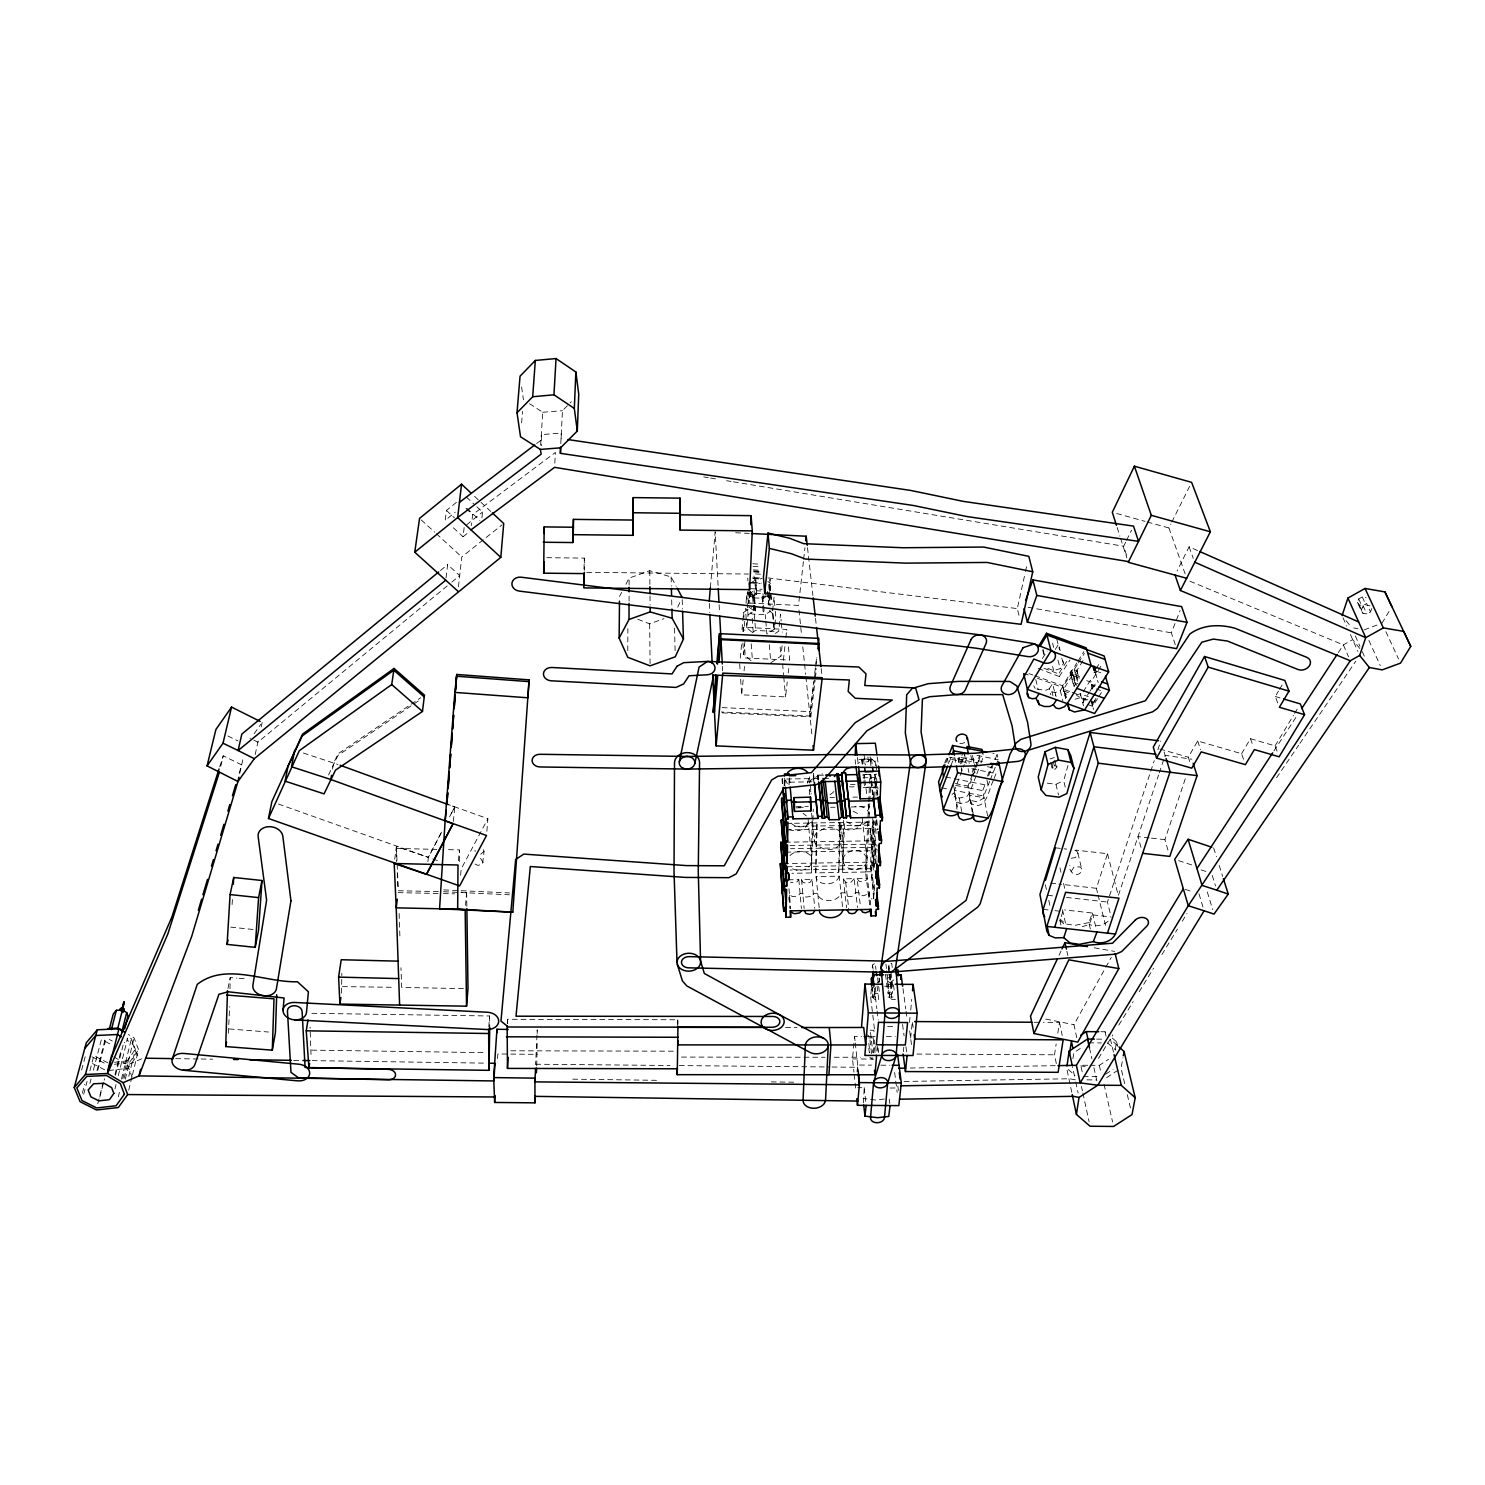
<?xml version="1.0" encoding="UTF-8"?>
<svg xmlns="http://www.w3.org/2000/svg" width="1485" height="1485" viewBox="0 0 1485 1485"><rect width="100%" height="100%" fill="white"/><g stroke="black" fill="none" stroke-linecap="round" stroke-linejoin="round"><path stroke-width="0.75" stroke-dasharray="5 3.75" d="M870.897 765.647L870.099 756.886L871.157 764.794M536.716 1065.896L537.236 1039.704M629.065 601.091L629.083 594.204M629.102 585.016L629.12 578.129L649.743 570.704L671.127 576.96L676.139 586.278M969.724 798.373L969.724 795.143L984.091 797.853L977.39 801.937L971.617 800.601L969.724 798.373L972.267 811.905M627.784 650.69L627.858 628.656M862.117 764.014L861.634 757.22L862.674 765.146M459.329 861.523L459.422 849.94L445.871 849.606M537.199 1033.56L537.236 1029.847L535.602 1064.355M228.337 1033.356L229.655 1006.626M229.989 988.75L230.212 977.594L236.913 978.132M784.173 785.454L784.284 779.05L821.298 778.456M788.999 784.86L789.148 778.029M808.118 819.404L811.831 862.544C809.121 869.987 799.283 872.233 792.637 868.781M677.643 1025.467L677.791 1019.768L507.554 1019.285L507.295 1023.666M842.218 836.166L842.106 840.529A14.219 11.175 -5.7 0 1 830.653 849.55L825.252 849.661L816.397 845.113A14.219 11.175 -5.7 0 1 816.694 832.565L825.53 827.758L831.322 827.59A13.978 10.989 -5.7 0 1 842.218 836.166L840.64 822.337L838.765 872.475L815.766 872.883L816.49 820.778M561.144 438.539L561.311 433.063L541.301 434.641L541.709 445.667M812.109 820.852L811.385 872.957L791.932 873.291M813.242 782.168L813.502 773.351L814.43 782.428M789.203 900.114L789.407 893.803A5.736 4.436 -4.6 0 0 793.287 896.68L798.095 895.882L800.081 893.599L802.81 893.543L805.817 897.144L811.441 896.346L813.335 893.376L817.771 893.302L818.012 895.566C822.671 903.363 838.747 901.896 841.011 892.893L844.909 892.801L847.285 896.16L850.2 896.643L852.873 896.068L855.768 892.615L858.775 892.541L860.725 895.195L863.416 895.771L868.335 893.951L869.17 892.374L868.818 898.852L872.085 898.815M811.385 872.957L813.297 809.139M817.715 779.792L817.901 773.258L818.625 780.071M815.766 872.883L817.344 820.444M785.398 842.218L871.658 840.807L872.456 822.022L874.591 821.985L876.113 833.438M583.976 569.182L584.329 558.1L546.777 557.692M754.696 603.523L754.269 596.357L748.867 592.274M748.681 606.957L755.308 611.671L754.881 604.506M873.625 898.221L870.507 865.291L872.79 865.31L873.347 869.709M839.656 822.653L838.765 872.475M873.7 898.796L873.941 892.281M843.629 820.295L842.608 872.4L866.609 871.973L869.746 803.589M842.608 872.4L844.668 819.98M864.084 778.883L864.233 775.096L866.924 795.7M876.261 863.843L873.811 840.77L871.658 840.807M876.558 769.713L876.818 763.327L871.379 758.909L863.49 759.076L857.755 763.736M874.294 867.444L869.987 834.31L870.21 828.983L872.233 827.238L876.169 857.086M872.79 865.31L872.92 862.098L785.027 863.565M868.577 803.942L865.458 871.825L869.932 906.741M868.688 801.677L869.412 785.751M869.505 783.467L869.913 774.372L863.231 774.483M869.839 801.306L870.581 785.361M873.625 796.795L874.108 786.122M874.219 783.987L874.516 777.583L876.41 777.583L877.969 788.906M875.983 848.733L875.76 853.986L873.7 855.731L873.477 861.096L875.296 862.748M862.284 818.439L867.091 861.56C863.639 871.565 846.431 872.53 843.109 861.968L838.635 822.542C841.828 832.992 858.794 832.064 862.117 822.152M874.795 796.851L875.296 786.159M873.7 820.462L873.496 825.085L790.948 826.402M874.108 889.088L874.331 884.577M560.773 443.607L562.444 410.714L571.335 401.692M554.815 463.079L555.39 452.442L472.62 514.59L471.469 525.504M749.257 593.109L749.498 598.251L756.682 594.149L755.716 579.001L754.584 578.983L756.013 594.149M232.087 904.551L232.514 897.794M540.614 445.184L542.749 412.255L527.323 402.305M497.549 1058.564L497.846 1053.96L537.254 1054.35M488.788 1026.933L489.586 1015.981L309.084 1013.271M521.625 422.928L522.553 411.382M475.014 863.992L478.003 865.439L482.588 863.806L484.054 851.351L483.182 848.696M486.876 831.303L487.878 818.699L446.874 804.035M873.31 1052.921L874.349 1040.057M973.399 768.655L972.304 772.219M710.368 587.689L715.176 531.723L718.127 586.445M854.339 1038.59L854.543 1036.344L861.393 1036.4M465.529 905.386L466.661 892.559L461.092 892.169M853.931 1043.175L852.501 1058.898L853.931 1072.151M857.049 1071.873L857.662 1065.005L871.565 1065.116M910.75 1010.078L911.734 999.368M460.61 875.278L461.204 868.892L487.878 818.699M458.42 860.706L459.422 849.94M746.083 602.019L746.677 595.652L754.083 590.64L760.858 590.974M874.424 1028.845L870.618 996.955L871.454 988.063M741.999 629.491L743.632 612.414L752.023 606.845M752.208 618.317L753.322 633.408L746.825 627.765L748.05 614.938L746.677 595.652M741.572 644.546L740.068 659.711M742.853 631.496L743.261 627.301L786.79 629.454L787.198 633.835M751.039 660.714L743.669 654.402L745.136 639.33M769.935 585.22L768.747 584.496L769.88 599.346L771.16 599.402L770.047 583.995L770.567 590.083M961.964 768.933L961.797 770.715L960.554 764.07M453.352 821.502L454.818 806.819L449.528 816.936L454.688 806.93L448.192 804.573M743.168 679.833L741.665 694.813L785.565 696.892L787.236 681.856M744.059 670.886L744.505 666.394M769.063 589.564L770.102 579.094L769.471 594.241M771.16 599.402L770.752 592.107M481.92 517.968L482.514 512.047L472.843 503.062M903.363 1051.714L903.827 1047.129M765.814 621.101L766.873 634.058L774.428 629.046L775.745 616.256L774.984 607.681M895.418 999.461L891.91 999.442L889.626 997.53L887.473 980.805L887.752 978.188L890.406 976.35M889.626 997.53L886.786 970.726M909.47 1022.385L910.119 1016.241M910.621 1037.996L912.347 1021.55L913.256 1028.103M762.807 596.692L764.274 612.117L763.16 612.043L762.121 596.673L767.949 593.165M763.16 612.043L763.977 610.929M770.789 662.811L780.962 656.092L782.131 645.4M863.49 1102.835L864.196 1087.67L857.736 1087.67M453.333 527.788L463.116 536.735L464.211 526.804L482.514 512.047M427.903 861.653L428.367 857.365L442.066 831.154L428.367 857.365L396.384 846.543L394.732 859.24M458.457 586.779L461.779 556.949L501.967 524.892M784.897 646.569L782.762 665.874L783.56 674.747M785.862 637.733L786.79 629.454M803.385 561.608L798.522 605.416L745.841 602.891M803.645 559.307L804.926 547.779M788.238 672.946L788.758 668.473M722.23 712.874L810.791 716.902L810.253 711.631L813.743 681.856M814.801 672.705L816.694 656.686M814.207 680.13L809.975 716.011L721.302 711.983M814.467 677.884L815.525 668.918M815.803 666.672L816.861 657.707M810.791 716.902L815.116 680.223M815.376 677.921L816.453 668.751M872.252 967.645L872.567 964.99L875.185 963.152L875.946 969.408M446.02 577.962L447.616 564.616L459.7 575.623L448.99 584.459M888.587 966.271L891.91 999.442M1071.298 871.305L1073.952 867.091L1079.706 866.906A5.086 3.88 -11.7 0 1 1081.618 871.101C1077.869 878.377 1067.975 872.735 1069.868 865.217M892.207 967.422L891.668 963.264L888.884 965.027L888.494 967.682L891.483 988.472L891.093 991.59L887.993 993.762L885.134 971.543M456.433 502.338L446.428 510.469L445.203 520.344L455.264 512.177M756.682 594.149L755.716 579.001M769.88 599.346L767.021 595.931M879.695 978.652L879.343 981.307L876.707 983.07L878.767 999.813L875.259 999.721L873.031 997.79L872.382 986.801M956.934 809.214L954.484 790.428L964.303 764.478M341.531 993.168L341.847 973.176M1056.318 1063.557L1054.517 1054.795L1056.169 1043.992M1057.803 1033.207L1059.455 1022.404L1043.361 1022.311M311.015 1054.554L310.068 1027.1M1072.894 1058.675L1073.859 1052.698L1081.321 1047.76M332.566 769.119L333.624 762.9L338.302 753.6L409.155 705.561M1115.179 1049.709L1116.572 1041.765L1111.615 1037.477M1124.702 1083.66L1121.045 1068.216L1122.957 1057.784M227.966 988.49L230.212 977.594M839.173 876.15C836.946 885.116 820.964 886.582 816.379 878.804L816.119 876.558L839.173 876.15L842.663 907.799M255.197 754.566L258.724 738.286M261.193 726.945L262.177 722.415M1018.951 615.328L1017.318 608.59L1024.984 573.767M1025.448 571.577L1026.896 565.042M239.809 773.184L243.224 757.87M220.801 766.186L223.233 755.809L241.647 764.886L239.029 773.685M128.731 1090.213L132.017 1076.606M132.406 1074.992L138.55 1049.709L134.095 1037.904L128.415 1034.488M128.787 1076.291L135.358 1049.375L131.404 1038.85L127.543 1036.549M124.146 1078.333L134.095 1037.904M125.278 1079.224L129.362 1062.592L138.55 1049.709M121.436 1079.149L131.404 1038.85M118.317 1096.784L119.431 1092.292M122.754 1078.815L127.19 1060.828L135.358 1049.375M114.958 1088.988L116.053 1084.551M118.262 1075.715L127.636 1038.108L124.387 1042.786M114.976 1074.435L121.083 1050.136M115.533 1075.326L123.292 1044.345M97.787 1103.689L103.263 1082.268M99.811 1097.137L104.544 1078.723M96.989 1070.518L105.621 1037.402M97.824 1070.295L105.305 1041.523L103.969 1038.145M89.898 1083.4L91.049 1078.982M93.369 1070.147L102.057 1036.976M83.717 1094.167L87.095 1081.34M89.917 1070.648L93.871 1055.668L108.182 1063M82.362 1093.146L84.701 1084.291M81.638 1070.035L85.833 1054.35M811.998 879.398L810.123 882.368L806.689 883.278L803.014 882.498L801.547 879.565L811.998 879.398L814.764 908.282M1065.265 787.161L1063.687 780.72L1068.402 763.958M1050.73 762.325L1052.178 768.45L1055.148 769.286L1056.986 766.947L1055.501 760.821M219.724 766.835L223.233 755.809M1097.508 892.782L1096.394 888.308L1107.532 853.689L1075.79 850.125M1060.921 925.025L1059.919 920.57L1062.889 911.549L1054.907 910.658M1110.112 912.718L1107.439 902.063L1154.235 760.691M1157.873 749.739L1160.769 740.996M1118.428 895.251L1158.541 775.096M1159.265 772.905L1165.131 755.327L1191.824 759.206M1167.953 850.107L1164.908 839.638L1185.29 778.771M1371.787 608.516L1370.506 611.894L1366.868 613.918L1363.044 613.398L1361.244 610.688L1357.42 602.297L1358.682 598.919L1362.265 596.896L1366.107 597.415M1361.244 610.688L1362.506 607.309L1366.107 605.267L1369.968 605.787M960.498 763.754L962.948 757.276M961.649 763.401L964.916 754.751M965.12 762.306L967.57 755.828M1090.306 928.942L1088.802 922.612L1092.44 913.034L1064.596 909.915M973.158 813.353L968.016 786.066L974.587 768.822M975.422 766.668L979.525 755.884M955.635 785.398L968.35 787.885L977.408 764.144M978.225 761.991L980.694 755.512M1082.249 926.696L1089.247 924.487L1092.886 914.909L1111.188 916.987M975.998 776.042L969.389 793.324L966.976 796.313L959.254 798.113L955.542 796.201L954.075 793.343M976.814 773.871L980.119 765.221M980.954 763.067L983.423 756.589L982.346 751.187M949.175 762.083L952.108 754.584M950.901 765.629L953.834 758.13M988.602 775.894L997.103 754.343L992.89 753.433M944.683 763.049L947.152 756.756L948.451 763.958M945.834 762.752L947.467 758.557L969.686 763.086M995.228 767.337L990.514 779.235M995.989 765.425L998.236 759.726L997.103 754.343M994.096 778.474L997.103 770.863M1175.285 644.694L1171.349 632.833L1180.074 610.669M987.414 776.154L991.516 765.833L993.001 773.035L970.726 768.487M989.697 781.314L983.738 796.034L954.484 790.428M993.279 780.553C988.769 789.203 986.634 810.699 972.322 804.257L970.41 802.03L970.41 798.8L967.997 801.789L960.257 803.608L956.526 801.677L955.486 795.904L952.683 798.15M987.636 815.952L982.662 790.595L986.096 782.131M484.054 851.351L480.713 854.246M677.735 607.179L681.281 599.402M328.538 774.966L337.986 755.419L420.422 699.565M1059.065 955.263L1061.033 951.05M854.116 878.656L851.239 882.09L848.585 882.665L845.707 882.183L843.332 878.842L854.116 878.656L857.532 907.521M1185.16 573.915L1168.955 527.992L1170.867 524.038M1171.813 522.052L1189.615 486.337M818.328 779.773L817.845 775.244L822.579 773.871M1197.578 550.564L1189.095 546.796L1177.104 570.964M1126.465 555.019L1123.662 546.239L1125.649 542.229M1126.632 540.206L1131.551 530.145M807.487 783.133L809.381 775.745L810.049 782.632M619.523 596.487L621.658 592.404M625.928 584.255L629.12 578.129M808.044 823.098C805.427 830.449 795.756 832.714 789.259 829.261M1076.792 1037.755L1073.933 1024.669L1104.691 969.222M1105.787 967.236L1111.281 957.342M1096.32 672.111L1094.129 672.185L1096.32 672.111L1094.835 666.821M1189.689 761.601L1188.297 757.22L1197.69 740.978L1241.571 753.712L1243.855 760.283M1077.98 683.397L1075.196 684.344L1073.859 686.59L1070.147 672.501L1071.483 670.255L1076.811 670.199L1079.279 678.441M1277.75 702.943L1275.281 696.484L1278.474 691.138M1279.532 689.356L1282.706 683.991M1241.571 753.712L1250.481 738.695L1275.095 745.878L1277.787 753.155M1070.147 672.501L1071.038 674.691L1073.581 675.601L1076.328 674.635L1077.664 672.408M1275.095 745.878L1293.435 715.362M1294.586 713.45L1298.02 707.732M1381.96 623.236L1390.795 608.516M1098.473 1058.378L1112.84 1034.878M1118.818 1025.077L1133.185 1001.577M1139.162 991.776L1153.529 968.276M1161.901 954.558L1177.475 929.09M1182.246 921.257L1187.035 913.423M788.238 879.825L798.837 879.64L796.87 881.904L792.099 882.684A5.68 4.436 -4.6 0 1 790.54 882.183M1065.655 697.597L1062.629 685.754L1076.811 662.978M1077.999 661.103L1083.901 651.637M1077.293 664.742L1060.309 690.655L1055.13 692.585L1051.974 691.88L1049.301 688.687L1052.587 683.731L1055.612 695.797M1078.463 662.848L1084.384 653.381M1079.521 676.436L1073.024 674.079L1063.538 689.3L1070.017 691.639M1082.973 660.695L1073.506 675.861L1077.832 677.42M1096.041 668.788L1100.645 661.456M1083.196 691.75L1090.343 680.353L1093.257 691.063M1093.331 702.553L1096.672 697.226M1092.217 704.317L1097.526 697.523M1098.176 670.496L1102.798 663.145M1083.066 698.191L1083.53 702.535L1083.066 698.191L1088.338 700.085M1082.695 702.683L1088.691 693.179M1089.879 691.286L1092.273 687.481M1095.874 674.153L1090.825 682.135L1086.482 680.557M1092.533 688.372L1097.601 680.371M1097.526 698.692L1092.682 706.285L1086.704 704.131M1098.733 696.799L1102.353 691.119L1096.301 688.929M1042.377 658.468L1047.111 651.098M1055.26 649.446L1058.527 644.323L1060.197 650.69M1047.779 668.343L1053.663 670.626L1060.179 668.603L1063.52 663.442L1062.406 659.192M1038.293 668.491L1059.306 676.529L1058.619 673.874L1066.954 661.029M1059.306 676.529L1070.035 659.971M1273.944 750.927L1296.665 716.234M1338.319 652.62L1343.368 644.898L1352.668 639.627L1360.928 649.91M1091.753 684.437L1092.217 688.78L1091.753 684.437L1095.262 685.699M1276.543 777.75L1298.632 745.266M1299.932 743.354L1355.805 661.178M254.139 733.701L260.822 724.309M1050.062 758.928L1054.276 757.591M870.099 759.707L867.593 761.824L864.066 761.972L861.616 760.06M447.208 585.944L257.889 742.184L249.87 738.119M440.47 570.518L447.616 564.616M811.33 822.17L803.348 826.588A12.325 9.764 -5.1 0 1 790.781 822.764M463.116 536.735L468.128 532.688M952.034 794.494L954.818 792.247M863.806 780.887L864.623 787.273L872.549 787.087L875.426 784.767M789.964 855.601C795.217 850.125 804.907 849.773 810.235 855.341L811.924 858.813M958.772 762.343L958.048 758.389L962.763 754.677M971.209 775.226L975.942 771.532L972.359 755.104L973.9 762.974M536.605 443.532L542.118 439.319M1108.07 921.22C1103.058 925.73 1095.485 926.974 1089.247 924.487M889.905 994.894L892.596 993.057L889.701 971.283M749.814 583.475L755.587 580.004M411.067 704.261L420.645 697.783M873.384 995.154L876.039 993.354L879.565 993.446L877.486 976.74M766.111 595.856L762.009 597.787M747.029 593.165L752.32 597.805L763.346 598.344L766.409 596.302M748.05 614.938L755.568 609.908M746.825 627.765L745.47 608.386L751.893 614.01L765.276 614.641L770.863 610.91M775.393 633.408L778.734 631.181L780.553 614.196L781.166 620.953M749.554 597.174L756.812 593.165M752.152 632.684L755.549 630.438L774.056 631.311L772.107 608.85M1106.659 1077.646L1121.045 1068.216M1090.027 1065.283L1099.308 1065.339L1108.571 1059.306M1105.601 1074.212L1113.045 1069.367M893.859 979.914L891.056 981.696L890.684 984.369L892.801 986.337L890.61 969.649M1357.42 602.297L1359.22 605.008L1363.026 605.527L1366.646 603.504L1370.506 611.894M1047.278 783.152L1055.965 784.284L1063.687 780.72M113.992 1056.912L127.45 1064.912L143.247 1058.174M1364.14 629.881L1377.987 624.702M637.808 619.264L649.669 623.867L663.981 618.67M819.943 774.854L811.423 779.606A13.792 11.026 -5.9 0 0 809.139 783.746M964.712 742.574L962.521 743.317A5.587 4.474 -10.4 0 1 958.159 742.648M1088.802 922.612L1074.917 925.341L1065.803 923.967L1059.51 918.695M1076.235 695.017L1080.337 693.755L1088.282 696.632M1075.121 699.194L1081.284 697.319L1076.959 695.76M114.512 1062.276L127.19 1060.828M114.419 1064.281L129.362 1062.592M108.683 1070.518L127.951 1068.328L137.158 1055.445L132.685 1043.639L126.986 1040.205M884.373 1099.03L875.445 1100.014L863.008 1098.417M542.749 412.255L562.444 410.714M876.614 774.186L874.628 774.279L875.24 778.808M796.09 806.689L808.378 806.318M798.466 807.376L803.571 807.227M1071.26 858.256L1075.27 857.55L1077.72 854.859A5.049 3.861 -11.8 0 0 1075.808 850.664L1074.082 850.107M863.119 787.644L878.637 787.291M873.681 844.13L785.324 845.596M787.161 866.776L865.792 865.384L870.748 904.996M823.618 778.418L830.56 778.307M862.952 777.769L874.516 777.583L876.985 795.719M789.76 782.187L811.887 781.815M850.497 784.433L855.007 784.358M829.929 797.501L834.533 797.426M852.928 797.129L857.532 797.055M785.751 823.414L872.456 822.022L876.094 849.531M786.289 829.948L873.328 828.537L872.512 847.36L790.503 848.696M785.862 852.149L872.345 850.719L871.509 868.706L790.02 870.062M857.105 878.582L867.426 878.415L866.59 879.992L861.708 881.793L859.035 881.218L857.105 878.582L860.316 905.33M910.249 1068.031L1055.631 1065.673M904.179 1081.451L1069.664 1078.76L1075.288 1079.836L1072.467 1066.601M820.147 775.226L823.562 775.17M795.941 807.859L800.563 807.784M830.542 807.302L835.145 807.227M851.295 806.968L869.746 806.671M865.458 871.825L870.266 871.769M890.072 1088.022L896.624 1087.967M868.706 1037.922L874.535 1037.904M834.217 1057.264L860.65 1057.227M785.584 1027.471L797.074 1027.49M681.504 1057.079L824.955 1057.264M852.501 1058.898L873.737 1059.102M510.84 1050.786L674.71 1051.194M888.438 984.277L892.931 984.295M887.64 1026.376L894.323 1026.413M916.895 1054.072L1054.517 1054.795M870.618 996.955L879.324 997.01M888.03 997.066L894.564 997.103M1034.173 1022.255L1041.078 1022.293M1087.707 1065.265L1080.746 1065.228L1082.231 1072.003M880.809 1065.172L889.905 1065.246M1083.215 1076.514L1099.791 1076.625M885.821 974.828L892.374 974.884M1100.849 1031.722L1105.007 1031.759L1109.963 1036.047M863.676 1036.419L875.111 1036.493M886.341 1036.586L895.325 1036.66M1096.672 1039.129L1103.559 1039.184M1088.802 1042.841L1101.35 1042.934M586.649 572.338L748.514 574.045M535.751 1064.225L669.995 1065.487M679.258 1065.58L829.688 1066.991M832.008 1067.028L857.458 1067.27L858.181 1073.859M1086.946 1079.855L1096.153 1079.948M867.24 1034.748L869.597 1036.678L873.124 1036.716L874.999 1052.531M884.707 986.207L888.791 986.263L891.483 988.472M342.497 986.615L394.824 987.321M870.229 1030.219L873.83 1030.274L874.368 1034.785M572.746 1079.168L658.152 1080.337M771.235 1081.897L794.308 1082.212M311.701 1050.136L485.502 1052.642M175.657 1058.638L198.786 1058.991M201.106 1059.009L212.671 1059.176M293.677 1060.364L300.62 1060.457M312.184 1060.624L485.743 1063.149M463.431 988.639L401.655 987.414L400.969 967.774M398.351 890.74L441.323 891.668M443.57 891.724L509.336 894.805M398.11 892.634L438.873 893.506M443.365 893.599L454.577 893.84M436.831 849.401L396.142 848.418L396.736 861.671M748.384 602.891L747.642 592.719L754.231 597.415M755.345 610.595L754.046 604.469M722.174 707.602L810.253 711.631M443.792 889.886L509.485 892.949M748.013 589.638L751.967 593.109L760.765 593.536M735.669 532.744L749.312 533.412M760.431 574.212L753.823 573.878L754.176 578.537L760.803 578.872M753.842 571.985L761.489 572.43M754.566 577.702L761.174 578.092M752.375 578.018L761.991 578.575M753.749 578.556L761.879 579.039M752.839 582.603L761.601 583.122M750.018 582.937L760.227 583.531M751.113 588.673L762.102 589.322M753.043 566.398L761.174 566.88M753.396 571.001L761.564 571.484M754.102 571.521L760.673 571.911M752.802 563.762L760.468 564.226M753.266 569.869L760.97 570.351M229.228 1028.957L268.488 1032.019M239.159 978.299L245.86 978.838M230.713 927.123L254.288 929.61M1055.389 847.824L1066.713 849.104M1066.379 897.423L1107.439 902.063M1043.175 909.358L1048.985 910.008M1149.223 837.856L1138.011 836.575L1141.482 849.16M1151.45 838.115L1164.908 839.638M1096.394 888.308L1058.879 884.039M1050.712 883.111L1056.615 883.779M1047.649 895.306L1053.589 895.975M767.986 577.906L1017.318 608.59M1080.764 1065.914L1085.145 1066.49M703.741 476.926L708.308 477.687M710.591 478.059L717.422 479.191M726.555 480.694L731.121 481.456M733.404 481.827L1123.662 546.239M1094.278 947.82L1114.567 951.384M1028.084 607.272L1171.349 632.833M1353.689 627.914L1357.865 628.693M968.35 787.885L982.662 790.595M960.943 757.461L982.365 761.582M976.982 755.327L998.236 759.726M955.3 783.597L968.016 786.066M1045.7 1019.1L1073.933 1024.669M945.704 776.989L988.045 785.454L986.597 778.214M949.379 757.202L978.207 763.104M987.451 766.724L991.887 767.634M941.657 787.774L948.08 789.11M1116.646 513.476L1144.991 521.346M1147.162 521.94L1168.955 527.992M1054.647 765.313L1056.986 766.947M1159.841 749.034L1188.297 757.22M1275.281 696.484L1281.536 698.34M853.077 811.144L860.52 815.061M1185.29 889.422L1193.123 891.947M1178.57 860.632L1194.051 865.699M1201.124 869.894L1207.398 871.936M303.348 753.025L337.949 764.478M432.748 858.905L439.319 861.207M278.382 804.016L428.385 857.402M1029.031 673.633L1032.91 675.025M1023.611 673.299L1029.439 675.397M1034.859 675.731L1062.629 685.754M1037.44 678.274L1063.074 687.536L1065.673 698.767M1072.17 692.418L1080.802 695.537M1068.309 692.641L1063.984 691.082L1066.137 697.189M1082.584 698.952L1086.092 700.215M1091.234 685.216L1094.761 686.478M1100.905 672.816L1094.89 670.626L1098.232 682.636M1036.994 689.114L1045.774 690.339L1049.301 688.687L1050.805 694.72M1043.936 668.269L1058.619 673.874M1189.93 581.21L1343.368 644.898L1348.528 656.797M1063.594 690.711L1065.209 693.625L1068.55 695.091M227.892 735.966L238.008 740.978M92.478 1063.557L106.549 1070.778M105.305 1041.523L111.097 1044.512M91.977 1056.782L106.029 1063.984M109.24 1039.463L112.322 1041.059M803.032 813.297L806.466 815.97M869.857 1057.339L872.215 1059.269L869.597 1036.678M846.561 821.762L854.246 825.827A12.455 9.838 -6.7 0 0 867.129 821.446M1059.919 920.57L1066.23 925.86M887.473 980.805L889.738 982.717L893.209 982.736L894.583 993.187M1107.643 1042.99L1115.922 1050.136M769.267 610.558L775.745 616.256M1068.328 1069.497L1075.01 1075.381M767.875 581.433L770.511 583.772M767.838 595.095L771.272 598.177M1117.277 1045.384L1110.446 1039.24L1113.546 1052.419M869.987 834.31L871.806 835.962L875.408 863.565M421.239 519.917L434.697 532.187M436.386 533.728L461.779 556.949M446.428 510.469L454.521 517.894M466.903 508.39L479.896 520.418M466.383 497.067L471.228 501.559M466.03 508.483L472.62 514.59M474.569 496.343L490.755 511.434M1346.153 620.711L1351.591 627.524M1033.708 685.754L1035.231 688.465M867.277 857.81L862.061 851.722L857.866 850.46A12.325 9.615 -6.3 0 0 848.585 852.149A12.233 9.541 -6.3 0 0 843.109 861.968M787.384 783.69L785.509 780.052L785.918 784.655M1385.858 631.626L1398.536 658.95M1362.265 596.896L1366.107 605.267M1363.026 605.527L1366.868 613.918M1358.682 598.919L1362.506 607.309M1359.22 605.008L1363.044 613.398M1368.892 640.406L1380.289 665.67M1355.322 635.951L1360 646.458M1362.302 651.637L1364.938 657.577M1342.997 617.704L1346.709 626.095M1350.403 634.466L1357.921 651.488M127.45 1064.912L131.979 1076.774M1189.095 546.796L1193.272 558.323M1250.481 738.695L1252.82 745.229M1061.719 658.152L1063.52 663.442M1197.69 740.978L1200.53 749.702M1117.147 527.491L1119.931 536.196M1120.618 538.368L1126.855 557.952M1213.635 847.879L1216.419 856.678M1219.204 865.477L1222.675 876.484M1212.243 875.408L1215.51 885.97M1207.305 891.965L1212.707 909.655M1164.11 751.967L1165.447 756.366M1199.008 893.84L1203.463 908.69M1094.556 666.171L1096.023 671.48M1093.981 665.688L1095.949 672.761M1093.183 665.985L1095.132 673.058M1093.016 666.245L1094.482 671.554M1092.459 665.763L1094.408 672.835M1092.106 701.031L1093.071 704.633M1091.846 701.365L1092.347 705.709L1091.364 702.127M1090.807 699.379L1093.554 709.459M1076.811 670.199L1078.964 678.255M1076.328 674.635L1077.943 680.687M1074.23 669.308L1077.442 681.374M1080.337 693.755L1083.549 705.858M1073.581 675.601L1076.235 685.68M1073.024 674.079L1075.715 684.269M1071.483 670.255L1075.196 684.344M1071.038 674.691L1074.212 686.775M1056.763 639.051L1059.51 649.669M1057.988 660.082L1060.179 668.603M958.048 758.389L959.18 762.77M1107.532 853.689L1117.834 893.747M1052.568 643.154L1053.645 647.404M1065.209 693.625L1066.249 697.653M1060.309 690.655L1062.852 700.734M1052.568 666.357L1053.663 670.626M1055.13 692.585L1056.132 696.632M1042.99 649.186L1044.586 655.572M1042.786 650.337L1043.844 654.588M1051.974 691.88L1052.976 695.908M1098.065 895.028L1106.344 928.663M1077.906 853.262L1081.822 869.505M1092.44 913.034L1095.986 927.772M1035.769 679.499L1038.182 689.541M1054.61 760.19L1056.578 768.339M1053.199 761.118L1055.148 769.286M1051.937 763.197L1053.403 769.323M1055.965 784.284L1058.527 795.032M1116.572 1041.765L1117.648 1046.257M1127.319 1094.686L1130.456 1107.94M1105.007 1031.759L1106.065 1036.252M1059.974 867.834L1060.995 872.289M1063.557 883.408L1065.079 890.072M1104.06 1084.44L1112.599 1122.029M1099.308 1065.339L1100.849 1072.114M1062.462 909.674L1066.267 926.51M1089.452 1047.853L1091.92 1058.842M1093.888 1067.622L1096.84 1080.82M1066.88 951.254L1067.845 955.542M1045.329 884.689L1046.795 891.408M1048.763 900.374L1050.248 907.112M1081.47 1086.426L1082.417 1090.844M1082.899 1093.071L1089.099 1121.825M1075.753 1082.008L1078.11 1093.034M1059.455 1022.404L1062.22 1035.472M1067.121 1070.239L1071.78 1092.329M970.837 755.382L972.118 762.028M968.109 768.562L968.87 772.497M964.34 753.452L966.215 763.29M959.31 757.424L960.145 761.861M954.781 757.406L955.987 763.958M959.254 798.113L961.779 811.924M953.518 784.99L958.085 810.327M521.588 386.935L523.462 399.836M877.245 756.96L878.192 763.828M875.686 765.796L874.776 759.281L855.119 759.707L855.713 764.311M875.055 774.483L875.667 779.012M875.983 781.277L878.155 797.111M875.556 781.073L877.728 796.944M909.655 1030.943L911.512 1044.549M871.379 758.909L872.252 765.276M902.973 988.546L905.757 1008.965M906.054 1011.229L906.982 1018.042M871.398 778.586L870.823 774.316L862.971 774.502L863.527 778.771M871.676 780.702L872.549 787.087M876.688 819.571L878.025 829.614M870.321 774.557L870.915 779.087M871.231 781.351L873.366 797.204M867.89 756.942L868.948 764.868M876.243 820.648L877.468 829.762M869.913 774.372L870.526 778.901M870.823 781.166L872.957 797.018M905.943 1046.721L906.815 1053.292M902.564 1024.464L904.087 1035.843M875.111 820.834L876.336 829.985M872.623 818.588L876.261 846.079M864.103 755.123L865.421 765.016M863.49 759.076L864.326 765.443M873.811 840.77L876.113 858.274M868.131 804.87L869.319 814.021L867.667 810.457L864.196 807.71A12.363 9.764 -6.7 0 0 854.896 806.504M888.884 965.027L889.422 969.185M870.21 828.983L874.795 864.177M874.331 866.071L871.491 844.167L870.655 862.135L872.345 875.333M872.92 862.098L874.052 870.897M885.932 964.081L886.489 968.517M857.365 757.406L858.237 764.274M872.623 877.524L874.312 890.722M870.507 865.291L874.164 893.896M897.85 1085.98L898.406 1090.38M894.657 1072.467L897.181 1092.385M879.009 977.965L879.528 982.142M1052.011 767.077L1052.178 768.45M889.255 1099.067L889.793 1103.485M872.567 964.99L873.069 969.148M875.278 987.098L876.039 993.354M874.349 988.323L876.855 1008.742M877.115 1011.025L878.229 1020.084M873.236 982.977L875.259 999.721M871.509 985.242L873.031 997.79M878.043 1048.002L878.582 1052.512M877.227 1046.145L878.025 1052.921M875.723 1046.071L876.354 1053.236M870.507 1032.483L872.883 1052.791M868.836 1043.38L869.876 1052.401M868.818 1048.299L869.338 1052.828M807.506 547.649L812.926 595.559M815.506 618.391L816.286 625.222M821.205 668.584L821.985 675.471M845.707 882.183L848.715 908.764M843.332 878.842L846.58 907.706M864.196 1087.67L865.904 1103.114M854.543 1036.344L855.026 1040.744M855.267 1042.953L858.627 1073.803M854.172 1074.36L855.824 1089.841M798.986 610.019L801.603 635.302M802.791 646.792L805.65 674.376M805.891 676.659L812.091 736.523M813.446 775.337L814.151 782.149M810.29 784.915L811.2 794.085M809.77 794.772L809.084 787.848A13.792 11.026 -5.9 0 0 811.033 791.988M811.59 813.242L814.337 840.937M816.119 876.558L819.219 908.207M788.461 646.977L789.704 660.101L745.34 657.966L744.449 644.824M781.37 623.199L782.205 632.202M783.764 676.956L785.565 696.892M801.547 879.565L804.146 908.467M780.145 647.033L780.962 656.092M774.799 605.527L774.038 596.951L772.738 609.667L774.428 629.046M798.837 879.64L801.399 908.523M789.389 777.899L790.206 785.138M475.051 850.2L475.181 851.518M769.267 595.875L770.14 606.029M784.618 778.121L785.417 785.249M784.878 785.862L784.284 779.05L782.001 779.068L782.576 785.881M768.023 592.459L768.989 605.342M767.634 591.308L768.71 604.135M782.279 778.233L782.855 785.027M769.267 644.657L770.604 660.547M788.981 888.68L790.633 908.709M788.981 897.33L789.909 908.653M765.276 614.641L765.647 618.948M762.956 593.647L763.346 598.344M762.121 596.673L762.789 604.822M754.083 590.64L755.067 603.485M754.269 596.357L754.733 602.465M754.844 605.564L755.308 611.671M753.433 596.32L753.897 602.427M753.693 605.731L755.549 630.438M752.691 597.378L753.136 603.485M753.303 605.509L753.749 611.616M751.967 593.109L752.32 597.805M750.408 591.568L750.797 598.232M748.941 591.587L749.832 603.764M747.716 577.999L747.957 581.118M747.735 591.531L748.626 603.708M751.206 643.822L752.357 659.711M743.632 612.414L744.876 630.42M743.261 627.301L743.558 631.682M742.908 643.079L743.669 654.402M483.163 862.488L480.806 858.85A4.381 3.416 4 0 0 479.228 858.367M739.678 663.795L740.105 670.44M740.662 679.295L741.665 694.813M719.111 604.692L719.483 611.523M722.415 666.264L722.675 670.867M709.329 603.43L709.756 612.618M396.384 846.543L397.07 862.005M397.163 864.214L398.258 888.531M397.219 872.735L397.924 888.197M399.112 913.479L399.892 936.218M682.228 599.754L682.506 608.998M507.554 1019.285L507.703 1023.778M674.524 628.174L675.155 652.398M671.127 576.96L671.35 586.13M671.684 599.903L671.851 606.79M677.791 1019.768L677.884 1024.149M489.586 1015.981L489.753 1027.453M466.661 892.559L466.884 908.579M649.743 570.704L649.892 584.44M650.003 595.893L650.096 605.045M649.669 623.867L650.077 663.628M584.329 558.1L584.329 570.296M854.116 786.697A12.196 9.745 -6.8 0 1 849.494 786.753M833.902 791.468A13.792 11.026 -5.9 0 1 830.041 794.605"/><path stroke-width="1.5" d="M534.971 1102.835L534.934 1078.147L493.688 1077.59L494.635 1102.464L534.971 1102.835L535.305 1095.911M543.269 542.248L572.839 542.545L572.82 534.656L632.981 535.324L633.241 497.605L680.074 498.143L680.149 530.089L752.282 530.887L749.647 589.619L583.846 587.912L583.828 573.6L543.677 573.173L544.178 526.915L573.433 527.231L573.433 519.379L632.981 520.047M632.981 535.324L633.241 497.605M682.58 611.319L683.434 639.033L675.267 656.797L650.096 665.837L627.765 657.298L619.152 638.086L629.009 619.468L629.046 603.393M629.083 591.902L629.102 587.317M998.681 761.916L1002.802 781.63C993.873 792.526 995.655 826.7 975.459 820.927L973.547 818.681L973.547 815.432L943.328 809.418L938.576 781.89L944.998 764.831M784.433 775.857L784.451 773.908L789.203 773.796L789.185 775.745L795.812 775.634M810.494 797.129L810.884 810.921L794.456 811.404L794.029 806.745L794.029 797.612L810.494 797.129L810.884 810.921M619.152 638.086L619.486 601.109M785.639 853.894L785.676 850.2L783.3 850.218L783.393 846.766L785.751 846.728L785.862 840.529M783.542 819.998L781.203 820.036L784.767 863.62L787.143 863.583L787.514 844.946L785.157 845.002L785.194 841.642L787.588 841.605L787.978 822.189L785.621 822.207L785.713 819.07L788.127 818.94L788.145 816.991L793.027 816.88L792.99 818.848L817.845 818.421L814.43 782.428M783.337 833.178L783.133 842.255L780.739 842.292L784.266 886.118L786.716 886.081L786.846 881.162L788.962 879.528L789.036 874.312L787.013 872.66L787.069 867.073L784.674 867.11L781.203 820.036M783.412 872.4L782.706 863.602L780.312 863.62L783.746 910.936L786.178 910.936L786.048 917.266L790.614 917.192L790.818 910.843L871.305 909.395L870.952 915.911L875.872 915.837L876.131 909.303L878.47 909.321L876.911 892.875M784.024 793.974L783.95 798.243L781.611 798.299L781.556 801.603L786.122 855.601M782.391 893.877L782.446 890.629L784.878 890.592M783.764 828.203L783.802 824.862L786.178 824.825L786.308 818.384M783.746 910.936L780.312 863.62M276.711 994.709L275.412 1032.558L272.293 1050.173L225.701 1046.572L227.521 990.681M782.706 863.602L782.799 859.11M784.08 826.514L784.154 821.91M784.488 804.721L784.693 794.048M780.739 842.292L784.191 889.496L786.642 889.478L786.252 907.632L783.802 907.669M782.836 872.53L782.892 869.152L785.324 869.133L785.417 865.848M783.245 870.191L783.319 865.681M784.191 889.496L784.266 886.118M680.149 530.089L680.074 498.143M895.177 984.295L913.108 984.388L917.192 1013.178L913.015 1055.501L876.614 1055.427L874.999 1074.769L677.253 1074.676L677.94 1026.339M784.229 805.501L784.303 802.383L786.697 802.271L786.716 800.304L791.542 800.211L791.524 802.16L795.997 802.086M1359.666 655.442L1369.356 667.508L1382.182 669.884L1400.485 663.145L1410.75 646.365L1403.696 631.385L1383.333 627.895L1365.736 637.659L1359.666 655.442L1350.255 660.751L1180.389 590.51L1210.368 531.779L1191.62 482.365L1134.391 466.197L1151.302 515.314L1138.55 541.357L966.754 516.52L913.553 505.513L560.402 453.333L560.55 447.839L577.294 431.04L578.742 394.193L575.864 371.993L556.04 358.553L535.324 360.447L520.047 376.206L517.021 412.774L520.53 436.794L540.354 449.417L560.55 447.839M784.674 867.11L784.767 863.62M583.921 585.684L584.347 572.319M855.267 755.123L855.601 743.651L875.315 743.224L876.93 754.677M858.683 787.737L859.184 771.55L879.213 771.105L879.046 775.727M821.502 780.72L824.695 818.309L822.356 818.328L818.866 782.335M878.526 766.111L880.754 782.149L880.178 798.373L860.075 798.819L860.595 782.595L858.534 766.557M878.619 906.073L876.298 906.11L877.171 887.956L879.417 887.919L879.565 884.522L877.357 884.577L876.298 870.451M272.293 1050.173L274.001 998.811L226.63 995.043M842.032 785.843L842.218 781.277L839.285 781.333M572.82 534.656L573.433 519.379M572.839 542.545L573.433 527.231M873.366 797.204L875.686 817.418L850.571 817.845L845.485 772.775L841.587 772.85L846.524 817.901L843.554 817.957L837.93 773.648L834.254 776.562M850.571 817.845L845.485 772.775M577.294 431.04L574.324 408.468L575.864 371.993M877.208 870.971L877.338 867.593M750.705 524.632L751.094 515.648L679.685 514.85M877.505 879.658L875.667 878.006L875.909 872.623L877.969 870.86L878.21 865.588L880.382 865.551L880.624 862.061L878.377 845.225M535.547 1068.625L534.916 1081.878L859.388 1084.867L858.627 1073.785M536.382 1072.82L536.605 1068.198M828.259 1045.236L825.549 1099.995A11.267 8.168 -4.3 0 1 813.928 1108.274A11.267 8.168 -4.3 0 1 803.069 1100.236L805.371 1045.496A11.472 8.464 -4.5 0 1 819.534 1037.013A11.472 8.464 -4.5 0 1 827.164 1048.633A11.472 8.464 -4.5 0 1 809.863 1052.327L686.85 985.966L682.395 980.88L677.327 964.396M880.624 862.061L878.377 862.098L879.287 843.443L881.366 843.406L881.57 840.046L879.436 840.083L880.382 820.667L882.331 820.648L882.535 817.233L879.733 796.851M560.402 453.333L560.717 447.004M543.677 573.173L544.308 562.11M574.324 408.468L553.961 394.806L556.04 358.553M880.048 803.979L880.252 800.563L878.229 800.656M227.094 944.404L230.082 894.564L233.739 877.468L261.991 880.512L258.576 930.074L255.197 947.356L227.094 944.404L228.003 940.079M233.331 884.243L233.739 877.468M677.401 1068.792L507.462 1068.402L508.13 1057.394M507.462 1068.402L507.146 1025.857M529.068 679.852L527.955 697.802L454.855 692.4L445.129 820.797L439.579 908.783L512.808 912.161L529.068 679.852L456.767 674.468L454.855 692.4M882.535 817.233L880.512 817.325L878.155 797.111M494.635 1102.464L495.099 1095.54M493.688 1077.59L496.955 1029.272L508.148 1029.439M828.927 1074.843L830.932 1045.013L829.243 1027.527L801.659 1027.49M846.524 817.901L841.587 772.85M255.197 947.356L258.594 897.608L261.991 880.512M308.026 1019.861L306.244 1030.831L308.917 1067.808L488.899 1070.332L489.753 1027.453M517.021 412.774L532.688 396.755L535.324 360.447M488.899 1070.332L488.639 1029.124M446.874 804.035L447.746 792.637M448.08 788.071L449.305 772.089M449.639 767.522L450.679 753.842M451.199 746.992L452.238 733.293M452.591 728.727L453.63 715.027M454.15 708.196L455.19 694.497M455.542 689.931L456.582 676.232L528.957 681.634M447.059 802.197L447.765 793.083M448.099 788.516L449.138 774.836M449.658 767.986L450.697 754.306M451.217 747.456L452.257 733.776M452.609 729.209L453.649 715.529M454.169 708.679L455.208 694.999M455.542 690.432L456.767 674.468M896.16 1055.334L899.372 1013.011M861.578 1026.413L864.957 984.072L882.034 984.221M967.273 739.53L966.661 736.022C963.449 732.216 955.69 734.425 956.006 739.734L956.823 741.461M864.957 984.072L868.335 1012.881L864.864 1055.445L876.614 1055.427M398.444 961.166L341.216 959.737L338.599 977.111L339.916 1004.083L466.55 1006.18L467.998 988.732L466.884 908.579M283.06 1009.949L284.08 997.976L228.207 991.794L218.945 994.263L194.851 1064.634A11.676 8.372 8.7 0 1 181.634 1069.98A11.676 8.372 8.7 0 1 172.019 1060.16A11.676 8.372 8.7 0 1 183.88 1053.44L298.782 1064.207A11.546 8.335 6.5 0 1 309.66 1073.599A11.546 8.335 6.5 0 1 297.538 1080.839L183.249 1070.221M494.449 1096.97L127.673 1094.556L118.317 1107.532L96.525 1109.982L80.097 1101.703L74.25 1087.54L85.425 1074.509L107.57 1073.488L123.088 1082.676L139.015 1075.901L191.751 936.237L237.953 781.5L254.306 758.687L500.816 557.358L503.712 523.5L492.389 512.938M709.217 601.128L710.368 587.689M873.57 1082.751L870.526 1117.685A6.998 5.03 -5.5 0 0 877.041 1122.734A6.998 5.03 -5.5 0 0 884.466 1117.704L887.677 1082.769A7.091 5.142 -5.7 0 0 877.839 1078.129A7.091 5.142 -5.7 0 0 876.094 1086.909A7.091 5.142 -5.7 0 0 887.51 1083.586L895.993 1056.225M715.789 675.007L713.153 712.466L716.457 675.638M716.81 663.517L719.501 633.649L818.829 638.364L818.606 650.411M717.496 664.129L719.501 633.649M714.489 711.668L717.738 675.656M718.963 662.162L720.986 639.645L818.439 644.249L817.919 648.722M716.123 745.878L722.787 673.095L822.244 677.717L813.502 750.222L716.123 745.878L714.359 709.106M912.514 990.811L913.108 984.388M897.59 1054.276L901.302 1082.899L898.852 1105.62L857.476 1105.323L859.388 1084.867L858.181 1073.859M871.658 985.836L872.697 974.717L883.631 974.81M900.671 979.376L901.117 974.94L896.736 974.921M914.166 1034.655L914.779 1039.017L1063.149 1039.834L1058.118 1072.318L905.442 1071.557L907.112 1055.482M446.224 810.327L445.129 820.797L486.523 835.498L459.626 885.914L268.469 818.476L271.848 801.696L302.532 734.147L394.063 668.436L424.469 695.184L422.464 711.445L335.499 770.14L324.064 793.881L285.083 781.147L287.997 766.371L302.179 735.947L393.803 670.218L424.246 696.966M768.005 533.059L763.42 577.331L764.719 592.923L1021.105 624.313L1032.743 571.762L1028.808 556.337L983.571 547.055L902.899 547.742L803.682 543.677L789.797 538.331L768.005 533.059L769.36 548.392L764.719 592.923M805.687 540.856L806.207 536.233L751.596 533.523M890.053 1105.694L888.754 1116.46L877.486 1117.704L864.957 1116.107L866.145 1105.323M471.32 493.298L461.557 484.203L457.658 517.578L414.76 552.216L457.974 591.253M397.293 899.149L396.217 907.855L399.613 1004.881M873.997 976.647L871.379 978.448L871.509 985.242M414.76 552.216L419.55 518.376L461.557 484.203M268.469 818.476L299.357 750.612L391.724 684.566L394.063 668.436M339.916 1004.083L340.882 997.53M926.083 761.619L895.678 967.051A7.351 5.55 -6.5 0 1 887.566 972.359A7.351 5.55 -6.5 0 1 881.088 966.549L910.583 761.007A7.833 6.274 -8.9 0 1 922.426 755.716A7.833 6.274 -8.9 0 1 922.612 766.334A7.833 6.274 -8.9 0 1 910.602 762.64L905.33 733.015L906.685 694.776L912.273 688.39L928.236 683.694L958.493 681.392L1009.856 681.466L1016.891 685.959L1027.583 722.267L1030.943 743.855A7.908 6.293 -12 0 1 1024.13 751.429A7.908 6.293 -12 0 1 1015.369 746.602L1012.12 726.054L1002.709 694.627L957.621 694.572L929.703 696.706L922.408 698.971L921.09 731.975L926.065 759.986M1066.972 1065.933L1069.163 1051.176L1087.484 1039.054L1094.371 1039.11M1076.421 1114.418L1079.038 1097.434L1097.823 1085.219L1121.305 1085.368L1135.208 1097.749L1132.034 1114.567L1113.601 1126.447L1090.064 1126.243L1076.421 1114.418L1072.244 1094.538M308.917 1067.808L309.623 1063.39M1069.181 1055.352L1071.428 1041.449L1072.894 1048.187M512.808 912.161L457.658 909.154L396.217 907.855L394.193 863.49L426.492 874.349L453.018 823.692L330.784 779.495L331.508 775.356M1123.328 1055.705L1124.089 1051.529L1118.985 1046.925M294.698 750.203L291.487 766.743L330.784 779.495M225.701 1046.572L226.574 1042.173M679.313 761.786L699.082 667.081L707.51 661.438L858.813 666.988L866.015 673.874L864.771 685.495L915.632 687.963L919.011 699.751L866.924 730.824L822.04 781.815L816.379 784.618L783.783 788.164L736.133 873.96L728.949 877.672L685.346 877.412L530.331 866.516L516.019 1016.204L772.924 1016.464A7.221 5.383 -3.6 0 1 779.866 1021.866A7.221 5.383 -3.6 0 1 772.367 1027.249L508.39 1027.007L500.965 1021.105L515.666 859.481L523.778 854.098L686.608 865.606L724.253 865.811L771.643 779.978L777.899 776.265L811.385 772.627L855.137 722.712L892.299 700.048L855.249 698.266L848.176 691.472L849.364 679.981L713.672 675.062L694.757 763.754M842.886 909.915C840.566 918.974 824.398 920.44 819.683 912.607L819.442 910.342M238.899 777.212L237.953 781.5L207.065 765.889L215.882 729.525L231.567 707.083L260.191 721.413M207.065 765.889L223.01 743.205L231.567 707.083M140.592 1069.256L139.015 1075.901L493.818 1080.95L495.006 1063.297L490.384 1063.223M121.826 1031.926L126.708 1012.603L122.457 1010.041L116.368 1010.301L113.268 1013.958L109.37 1028.994M124.703 1028.845L127.951 1015.963L126.708 1012.603M122.958 1012.529L123.886 1008.853L121.157 1008.092L120.099 1008.816L120.879 1010.858M124.629 1032.205L118.948 1028.789L107.57 1073.488L167.824 934.009L219.334 772.386M121.733 1009.893L123.719 1002.078M122.216 1009.373L124.09 1002.059M117.519 1029.346L124.369 1002.226M107.625 1071.019L111.616 1055.371M111.375 1029.625L116.368 1010.301M85.425 1074.509L97.305 1029.792L118.948 1028.789M74.25 1087.54L86.316 1042.711L97.305 1029.792M1045.032 751.726L1038.219 777.026L1041.171 789.89L1045.923 795.459L1059.028 797.185L1066.824 793.603L1073.971 768.358L1070.759 755.568L1067.826 749.647L1055.334 747.345L1045.032 751.726L1048.057 764.497L1041.171 789.89M814.968 910.416L813.038 913.405L809.566 914.314L805.835 913.535L804.35 910.583M198.34 910.175L201.626 899.167M202.925 894.768L207.529 879.361M211.464 866.145L213.432 859.537M216.067 850.738L218.035 844.13M220.652 835.331L223.938 824.323M227.873 811.107L229.841 804.517M232.458 795.7L235.744 784.693M873.737 1081.934L882.09 1054.536A7.147 5.235 -6 0 1 893.58 1051.102A7.147 5.235 -6 0 1 891.91 1060.049A7.147 5.235 -6 0 1 881.923 1055.445L884.949 1013.123A7.239 5.383 -6.3 0 1 895.863 1008.241A7.239 5.383 -6.3 0 1 895.919 1017.485A7.239 5.383 -6.3 0 1 884.949 1013.754L881.069 967.496L883.371 962.967L966.104 900.374L1010.004 754.139L1016.074 743.038L1020.975 739.289L1145.436 700.734L1189.745 634.114C1202.627 624.461 1220.113 623.997 1235.13 628.322L1306.856 657.372A8.242 6.423 -19.8 0 1 1309.176 666.171A8.242 6.423 -19.8 0 1 1298.038 669.531L1227.371 641.037L1213.301 639.088L1201.811 642.207L1157.502 708.345L1152.62 711.835L1028.715 750.092L1024.984 756.682L980.119 903.919L977.817 907.019L895.919 968.703L899.372 1012.38M1045.496 880.289L1055.389 847.824M1158.486 740.718L1090.139 732.495L1039.946 894.453L1046.832 931.206L1049.153 935.364L1055.148 937.889L1063.743 937.666L1070.091 942.975L1079.298 944.349L1093.331 941.601C1101.239 944.794 1111.43 941.88 1115.458 934.046L1170.124 771.736L1166.115 758.557M1090.139 732.495L1098.269 763.179L1046.851 926.417L1054.684 927.271L1065.599 892.299L1118.985 898.184L1107.457 933.155M219.019 769.044L172 916.746L112.08 1055.779M1063.743 937.666L1066.731 928.626M1342.069 615.607L1347.916 598.065L1365.031 588.45L1384.93 591.902L1410.75 646.365M172.26 1059.065L197.264 984.351C226.054 961.927 264.738 982.68 297.483 981.771L308.416 991.794L306.485 1012.436A11.787 8.669 7.1 0 1 294.271 1019.842A11.787 8.669 7.1 0 1 283.041 1010.357A11.787 8.669 7.1 0 1 294.68 1002.468L487.507 1012.25A11.639 8.65 2.9 0 1 498.682 1021.476A11.639 8.65 2.9 0 1 486.635 1029.513L294.884 1019.879M1193.142 763.309L1197.077 775.634L1169.79 856.399L1142.633 853.337M1025.689 600.33L1032.873 579.874L1181.652 606.641L1187.035 622.326L1176.584 648.648L1027.379 622.178L1024.093 608.72M1027.379 622.178L1036.827 595.429L1032.873 579.874M939.522 787.328L947.616 766.056M1093.331 941.601L1097.007 931.986L1115.458 934.046M948.934 754.807L952.59 745.47L986.56 752.097M952.108 754.584L953.574 750.853L968.387 753.656L967.013 746.491L981.993 749.405L982.717 752.988M950.901 765.629L940.469 792.804L942.288 797.018M943.847 765.146L942.214 769.323L943.476 776.544M956.396 766.149L957.602 772.701L943.328 809.418C944.033 816.88 954.335 817.622 958.475 812.536L958.066 815.469L959.533 818.328L963.301 820.258L971.116 818.439L973.547 815.432L988.082 818.161M567.994 439.56L910.732 490.44L963.394 501.392L1133.519 526.117L1138.55 541.357L1128.247 562.295L1186.719 578.296M1057.097 959.458L1030.497 1016.111L1033.95 1033.523L1077.739 1042.099L1118.836 968.591L1115.105 953.537M1062.016 948.952L1064.968 942.659L1087.521 946.632M1033.95 1033.523L1068.81 959.83L1118.836 968.591M1134.391 466.197L1112.302 512.269L1116.46 525.319M857.773 909.655L854.84 913.108L852.149 913.683L849.216 913.201L846.821 909.841M426.492 874.349L453.148 823.6M871.305 909.395L870.451 910.992L865.495 912.811L862.785 912.236L860.817 909.581M840.436 775.43L845.893 769.119A12.084 9.671 -6.8 0 1 855.026 767.522M1304.554 714.693L1279.383 707.25L1288.999 691.138L1284.822 680.427L1204.539 656.5L1153.27 747.141L1156.537 758.074L1191.768 768.172L1201.235 751.874L1245.395 764.645L1254.38 749.591L1279.142 756.793L1304.554 714.693L1300.303 703.909L1283.634 698.971M1156.537 758.074L1208.215 667.136L1204.539 656.5M1223.362 878.693L1228.243 894.081L1214.043 914.073L1204.112 910.806L1097.823 1085.219L1080.17 1082.881L1076.384 1065.32L1183.322 888.791M1038.368 646.662L1046.517 633.278L1086.259 647.85L1091.141 665.521L1067.195 703.63L1064.392 706.786L1059.176 708.716L1055.984 708.011L1053.292 704.8L1056.615 699.825L1094.649 713.505L1109.443 690.302L1105.471 676.269M1039.964 646.495L1046.962 635.023L1104.116 655.962L1108.664 671.907L1084.625 709.886L1074.397 711.983L1069.349 709.756L1067.195 703.63M1046.517 633.278L1051.009 650.875L1027.379 689.337L1027.007 694.089L1028.752 697.597L1032.279 698.748L1036.029 698.284L1039.147 693.551L1056.615 699.825M801.584 910.658L799.598 912.941L794.735 913.739A5.792 4.455 -4.5 0 1 790.818 910.843M1196.947 868.539L1272.682 752.858M1301.714 708.531L1337.057 654.551M1350.255 660.751L1188.278 905.739L1080.17 1082.881L900.987 1085.813M123.663 1010.914L123.886 1008.853M1211.779 847.23L1188.074 839.266L1174.709 859.388L1188.278 905.739L1204.112 910.806M1188.074 839.266L1202.07 885.413L1216.828 890.183L1369.356 667.508M836.668 773.592L841.624 816.639L839.155 819.646L829.41 819.739L827.201 816.936L823.061 778.4M84.775 1048.447L95.782 1035.509L117.501 1034.507L121.287 1036.79M438.669 571.985L241.832 734.073L238.101 750.538L254.306 758.687M787.495 772.757C792.563 767.114 802.271 766.687 807.562 772.256M445.76 580.171L238.101 750.538L223.01 743.205M459.44 502.375L534.767 444.925M470.986 529.867L554.592 467.329L1128.563 561.608M1080.709 1035.305L1086.278 1031.611L1098.77 1031.722M1053.292 704.8L1049.746 706.47L1044.4 706.526L1039.092 704.577L1036.029 698.284M1048.057 764.497L1058.434 760.097L1071.019 762.418L1073.971 768.358M629.009 619.468L650.17 611.913L672.13 618.243L683.434 639.033M532.688 396.755L553.961 394.806M107.922 1028.567L118.262 1028.103L123.7 1031.37M794.029 797.612L794.438 802.253L810.958 801.77M825.363 816.973L827.201 816.936M860.595 782.595L880.754 782.149M817.919 816.416L822.412 816.323M848.659 799.153L844.705 799.227L844.557 801.25L839.712 799.988L837.262 802.977L827.609 803.069L825.4 800.266L820.611 801.659L820.667 799.654L816.212 799.747L816.137 801.751L809.436 801.863M846.673 815.896L850.664 815.803M825.567 775.133L835.61 774.947M824.249 781.611L836.333 781.388M878.359 798.577L873.551 798.67L873.458 800.749L848.566 801.176M875.797 815.321L880.642 815.228M845.392 774.799L856.548 774.595M846.172 781.221L859.592 780.999M898.722 1068.216L905.646 1068.105M1057.933 1065.636L1076.384 1065.32M899.52 1099.197L1073.377 1096.338L1079.038 1097.434M687.017 756.44L830.802 754.584L918.732 754.993L975.181 753.229L1017.299 748.811A7.889 6.256 -11.7 0 1 1025.411 754.269A7.889 6.256 -11.7 0 1 1017.893 761.378L974.847 765.833L918.101 767.615L830.226 767.225L687.054 769.082M837.93 773.648L838.542 774.892L841.457 774.854M829.243 1027.527L863.713 1027.471L865.699 1044.957L677.977 1044.883L677.884 1040.502M677.587 1027.36L764.905 1027.453M506.459 1036.808L678.181 1037.272M917.192 1013.178L868.335 1012.881M914.649 1021.569L1031.871 1022.237M892.188 1065.265L899.019 1065.32M859.592 1082.602L901.302 1082.899M633.241 512.752L680.557 513.29M534.99 1096.357L857.885 1101.072M687.277 756.44L539.927 754.287A7.852 6.33 2.9 0 0 532.094 760.506A7.852 6.33 2.9 0 0 539.983 766.965L686.794 769.082M306.244 1030.831L488.324 1033.504M145.567 1058.211L173.337 1058.619M233.498 1059.492L238.138 1059.547M249.703 1059.715L291.357 1060.327M302.921 1060.494L309.864 1060.606M394.193 863.49L458.011 865.012L457.658 909.154L465.158 909.655L466.55 1006.18M338.599 977.111L398.667 978.596M841.624 816.639L842.923 816.694M719.761 638.81L819.423 643.525M230.082 894.564L258.594 897.608M1054.684 927.271L1097.007 931.986M1098.269 763.179L1197.077 775.634M1155.943 754.231L1093.925 746.788L1043.175 909.358L1043.157 914.129L1044.697 916.895M1036.827 595.429L1187.035 622.326M957.602 772.701L1002.802 781.63M1032.743 571.762L987.079 562.444L905.59 563.131L805.408 559.065L791.356 553.701L769.36 548.392M990.885 763.346L999.368 765.146M1151.302 515.314L1210.368 531.779M1208.215 667.136L1288.999 691.138M1216.828 890.183L1228.243 894.081M1039.147 693.551L1027.379 689.337L1023.722 673.763M1104.357 698.284L1076.792 688.353M1101.629 681.838L1107.661 684.028M1099.345 686.645L1109.443 690.302M340.121 765.258L448.192 804.573M1051.009 650.875L1108.664 671.907M1087.707 653.103L1105.118 659.47M1199.694 551.492L1358.645 621.937M1194.645 562.147L1365.736 637.659L1347.916 598.065M779.606 1014.775L823.804 1038.368M779.718 1014.83L704.298 973.436L700.307 960.09A11.787 8.966 -1.7 0 0 681.411 955.338A11.787 8.966 -1.7 0 0 683.842 970.392A11.787 8.966 -1.7 0 0 700.586 961.89L698.266 871.305L699.565 762.696A12.53 10.117 -1.8 0 0 687.128 752.617A12.53 10.117 -1.8 0 0 674.506 762.844L674.023 871.602L677.03 962.596M391.724 684.566L422.464 711.445M500.816 557.358L457.658 517.578L541.171 454.132L540.354 449.417M677.141 588.134L682.153 597.453M1384.93 591.902L1391.89 606.66M1365.031 588.45L1383.333 627.895M123.088 1082.676L127.673 1094.556M1175.006 575.011L1180.389 590.51M939.838 789.148L940.655 791.858M1067.752 703.463L1069.349 709.756M1067.826 749.647L1071.019 762.418M1055.334 747.345L1058.434 760.097M1124.089 1051.529L1135.208 1097.749M1038.126 700.549L1039.092 704.577M1114.066 1054.61L1121.305 1085.368M1027.806 693.569L1028.752 697.597M1086.278 1031.611L1088.301 1040.595M1087.484 1039.054L1089.452 1047.853M1064.968 942.659L1066.416 949.101M1047.296 926.807L1049.153 935.364M1069.163 1051.176L1071.984 1064.392M967.422 737.692L969.557 748.756M972.694 814.17L973.547 818.681M952.59 745.47L954.391 755.215M879.844 802.513L880.772 809.325M881.403 813.854L882.331 820.648M878.34 801.473L880.512 817.325M872.549 767.392L873.124 771.625L865.18 771.792L864.623 767.559M901.117 974.94L902.657 986.281M879.714 826.365L881.57 840.046M879.825 832.008L880.809 839.211M897.812 969.557L898.648 975.812M878.322 831.693L879.436 840.083M873.254 799.283L875.686 817.418M895.975 969.668L896.81 975.923M878.248 849.494L880.382 865.551M903.121 1053.997L905.442 1071.557M877.06 863.973L877.969 870.86M876.985 864.845L879.565 884.522M876.837 868.205L879.417 887.919M875.649 871.435L876.243 876.113M876.781 880.197L877.357 884.577M876.763 896.123L878.47 909.321M899.279 1072.616L900.133 1079.205M855.601 743.651L857.068 755.104M875.445 899.52L876.298 906.11M858.608 778.623L859.147 782.873M875.315 911.437L875.872 915.837M855.991 766.613L860.075 798.819M881.719 971.394L882.257 975.552M879.714 971.543L880.252 975.719M870.117 909.303L870.952 915.911M876.206 971.487L876.725 975.664M873.328 971.246L873.848 975.404M872.753 971.803L873.533 978.058M872.697 974.717L874.09 986.059M871.379 978.448L872.122 984.703M874.498 1070.388L874.999 1074.769M838.542 774.892L843.554 817.957M834.774 781.091L839.155 819.646M806.207 536.233L807.246 545.366M813.186 597.842L815.246 616.108M816.546 627.505L820.964 666.561M863.732 1105.044L864.957 1116.107M825.233 781.184L829.41 819.739M856.771 1098.696L857.476 1105.323M820.871 782.038L824.695 818.309M818.551 782.057L822.356 818.328M813.038 745.619L813.502 750.222M814.374 784.414L817.845 818.421M790.187 787.087L792.99 818.848M785.398 787.198L788.127 818.94M787.013 810.829L787.44 815.915M783.04 787.31L787.588 841.605M782.948 790.428L785.621 822.207M788.387 872.623L788.962 879.528M781.611 798.299L787.143 863.583M784.748 845.076L785.119 849.661M786.456 865.755L787.013 872.66M790.076 910.583L790.614 917.192M784.396 851.202L784.767 855.824M785.621 866.33L786.846 881.162M785.194 867.63L786.716 886.081M785.324 873.328L785.936 880.995M783.95 879.009L786.252 907.632M785.472 902.119L786.178 910.936M785.361 908.727L786.048 917.266M751.094 515.648L752.282 530.887M749.164 582.937L749.647 589.619M718.239 588.728L718.981 602.409M719.724 616.089L722.304 663.981M709.867 614.92L712.169 663.164M712.726 674.654L713.932 699.918M496.955 1029.272L497.067 1032.613M671.406 588.431L671.573 595.318M671.907 609.073L672.13 618.243M677.104 1068.068L677.253 1074.676M544.178 526.915L544.252 533.505M649.91 586.742L649.985 593.61M650.133 607.346L650.17 611.913M535.769 1068.346L535.788 1072.467M794.438 802.253L794.456 811.404M827.238 775.003A13.569 10.84 -5.9 0 1 830.338 776.117M290.949 900.838L276.414 988.806A11.899 8.799 7.9 0 1 263.216 995.655A11.899 8.799 7.9 0 1 252.895 985.205L266.613 900.114L258.149 836.612A12.474 9.634 9.5 0 1 269.231 826.681A12.474 9.634 9.5 0 1 282.837 836.278L290.949 900.838M878.507 1022.367L876.336 1044.772L905.312 1044.957L907.595 1022.571L878.507 1022.367M970.967 639.701L950.4 686.144A8.019 6.534 -10.9 0 0 955.059 694.312A8.019 6.534 -10.9 0 0 965.324 689.838L986.059 643.488A8.149 6.701 -12.2 0 0 981.399 635.079A8.149 6.701 -12.2 0 0 970.967 639.701M1023.072 647.683L1001.929 685.754A8.038 6.497 -12.4 0 0 1005.698 694.219A8.038 6.497 -12.4 0 0 1016.334 690.358L1033.857 659.043L1043.528 662.755A8.13 6.608 -14 0 0 1054.48 659.303A8.13 6.608 -14 0 0 1051.417 650.486L1034.247 643.877L1023.072 647.683M677.086 666.19L672.037 673.912L551.845 667.489A8.056 6.664 3 0 0 543.436 673.707A8.056 6.664 3 0 0 551.139 680.798L676.009 687.425L683.62 683.954L689.021 675.768L707.398 674.784A8.038 6.683 -2.6 0 0 715.046 667.693A8.038 6.683 -2.6 0 0 706.637 661.456L683.713 662.663L677.086 666.19M113.862 1093.405L109.426 1099.68L98.882 1100.868L90.919 1096.858L88.153 1090.027L93.555 1083.772L104.173 1083.289L111.653 1087.688L113.862 1093.405M124.406 1094.222L116.108 1105.768L96.692 1107.958L82.028 1100.589L76.83 1087.967L86.798 1076.384L106.493 1075.493L120.322 1083.623L124.406 1094.222M1135.32 920.05L1112.525 943.216L888.587 961.203L689.151 956.637A7.369 5.606 -1.7 0 0 681.448 962.057A7.369 5.606 -1.7 0 0 688.465 967.83L888.68 972.322L1115.885 954.112L1121.676 951.551L1146.773 926.194A7.518 5.606 -12.4 0 0 1145.807 918.305A7.518 5.606 -12.4 0 0 1135.32 920.05M388.253 1069.33L305.075 1067.455L302.105 1011.378A7.369 5.42 7.1 0 0 294.475 1005.735A7.369 5.42 7.1 0 0 287.44 1011.007L290.967 1072.374L298.485 1077.776L388.587 1079.799A7.184 5.216 4.7 0 0 395.585 1074.732A7.184 5.216 4.7 0 0 388.253 1069.33M980.341 634.893L521.124 577.201A8.279 7.017 5 0 0 511.935 583.122A8.279 7.017 5 0 0 519.175 591.086L976.517 648.258L1028.084 656.63A8.149 6.645 -13.6 0 0 1038.071 651.284A8.149 6.645 -13.6 0 0 1032.576 643.413L980.341 634.893M682.896 768.172A7.833 6.33 -1.8 0 0 694.85 762.882A7.833 6.33 -1.8 0 0 683.36 757.22A7.833 6.33 -1.8 0 0 682.896 768.172M764.459 1028.14A11.564 8.613 -3.6 0 0 783.783 1023.796A11.564 8.613 -3.6 0 0 769.713 1013.587A11.564 8.613 -3.6 0 0 764.459 1028.14"/></g></svg>
